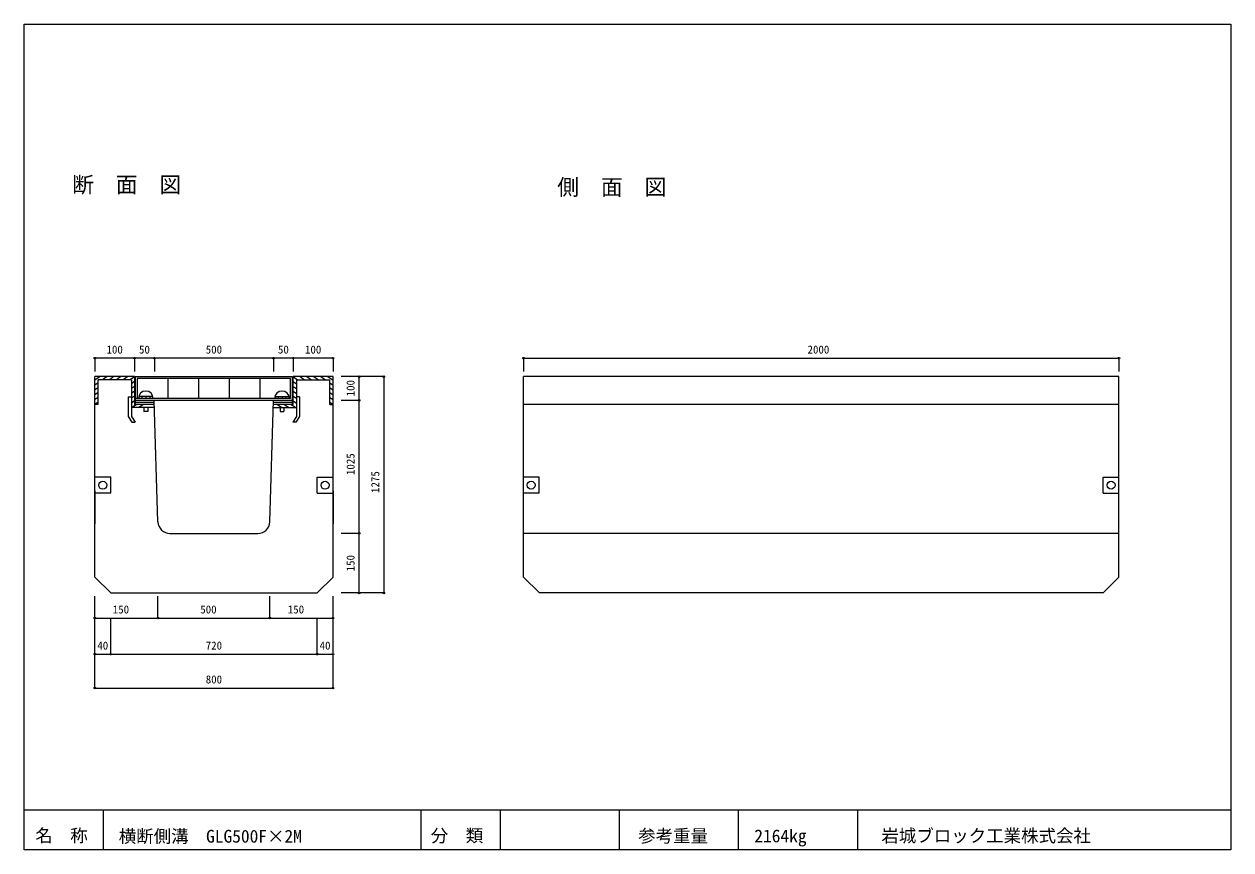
# Model space of a CAD drawing. Units: millimetres, scale not verified. Extents: x 1771 to 4811, y 1496 to 3576.
import ezdxf
from ezdxf.enums import TextEntityAlignment as Align

# ---------------------------------------------------------------- set-up
doc = ezdxf.new("R2010")
doc.units = ezdxf.units.MM
doc.header["$LTSCALE"] = 8
doc.header["$PDMODE"] = 32
doc.header["$PDSIZE"] = 4
doc.layers.add('_0-0_', color=7, linetype='Continuous', lineweight=18)
doc.styles.add('ＭＳ ゴシック', font='')
doc.styles.get('ＭＳ ゴシック').set_extended_font_data('MS Gothic')

msp = doc.modelspace()

# ---------------------------------------------------------------- linework, layer by layer
at = {"layer": '_0-0_'}
for p, q in [((1771.027, 1495.73), (1771.027, 3575.729)), ((1771.027, 3575.729), (4811.027, 3575.729)), ((4811.027, 3575.729), (4811.027, 1495.73)), ((2049.148, 2734.336), (1949.149, 2734.336)), ((1949.149, 2734.336), (1949.149, 2700.679)), ((2099.149, 2734.336), (2049.148, 2734.336)), ((2049.148, 2734.336), (2049.148, 2700.679)), ((2399.148, 2734.336), (2099.149, 2734.336)), ((2099.149, 2734.336), (2099.149, 2700.679)), ((2449.148, 2734.336), (2399.148, 2734.336)), ((2399.148, 2734.336), (2399.148, 2700.679)), ((2549.148, 2734.336), (2449.148, 2734.336)), ((2449.148, 2734.336), (2449.148, 2700.679)), ((2549.148, 2734.336), (2549.148, 2700.679)), ((3028.928, 2734.336), (4528.928, 2734.336)), ((3028.928, 2734.336), (3028.928, 2700.679)), ((4528.928, 2734.336), (4528.928, 2700.679)), ((2049.148, 2687.952), (1949.149, 2687.952)), ((1962.466, 2687.952), (1949.149, 2678.637)), ((1949.149, 2182.952), (1949.149, 2687.952)), ((2041.148, 2679.952), (1957.148, 2679.952)), ((1957.148, 2617.952), (1957.148, 2679.952)), ((1979.912, 2687.952), (1968.475, 2679.952)), ((1997.359, 2687.952), (1985.922, 2679.952)), ((2014.805, 2687.952), (2003.368, 2679.952)), ((2032.251, 2687.952), (2020.814, 2679.952)), ((2048.917, 2687.407), (2038.261, 2679.952)), ((2041.148, 2679.952), (2041.148, 2587.155)), ((2049.148, 2675.364), (2041.148, 2669.769)), ((2049.148, 2687.952), (2049.148, 2617.952)), ((2051.148, 2687.952), (2051.148, 2617.952)), ((2051.148, 2687.952), (2447.148, 2687.952)), ((2051.148, 2679.952), (2051.148, 2617.952)), ((2442.148, 2682.952), (2056.148, 2682.952)), ((2056.148, 2682.952), (2056.148, 2632.952)), ((2133.348, 2682.952), (2133.348, 2632.952)), ((2210.548, 2682.952), (2210.548, 2632.952)), ((2287.748, 2682.952), (2287.748, 2632.952)), ((2364.948, 2682.952), (2364.948, 2632.952)), ((2442.148, 2632.952), (2442.148, 2682.952)), ((2447.148, 2617.952), (2447.148, 2687.952)), ((2549.148, 2687.952), (2449.148, 2687.952)), ((2449.148, 2617.952), (2449.148, 2687.952)), ((2449.148, 2675.364), (2457.148, 2669.769)), ((2449.38, 2687.407), (2460.036, 2679.952)), ((2457.148, 2679.952), (2541.148, 2679.952)), ((2457.148, 2679.952), (2457.148, 2587.155)), ((2466.046, 2687.952), (2477.483, 2679.952)), ((2483.492, 2687.952), (2494.929, 2679.952)), ((2500.938, 2687.952), (2512.375, 2679.952)), ((2518.385, 2687.952), (2529.822, 2679.952)), ((2535.831, 2687.952), (2549.148, 2678.637)), ((2541.148, 2617.952), (2541.148, 2679.952)), ((2549.148, 2182.952), (2549.148, 2687.952)), ((2614.945, 2687.952), (2569.739, 2687.952)), ((2677.222, 2687.952), (2569.739, 2687.952)), ((2614.945, 2627.952), (2614.945, 2687.952)), ((2677.222, 2687.952), (2677.222, 2142.952)), ((3028.928, 2182.952), (3028.928, 2687.952)), ((4528.928, 2687.952), (3028.928, 2687.952)), ((4528.928, 2182.952), (4528.928, 2687.952)), ((1957.148, 2672.029), (1949.149, 2666.433)), ((1957.148, 2659.826), (1949.149, 2654.23)), ((1957.148, 2647.622), (1949.149, 2642.026)), ((2049.148, 2663.161), (2041.148, 2657.565)), ((2049.148, 2650.957), (2041.148, 2645.361)), ((2449.148, 2663.161), (2457.148, 2657.565)), ((2449.148, 2650.957), (2457.148, 2645.361)), ((2541.148, 2672.029), (2549.148, 2666.433)), ((2541.148, 2659.826), (2549.148, 2654.23)), ((2541.148, 2647.622), (2549.148, 2642.026)), ((1957.148, 2635.418), (1949.149, 2629.822)), ((1957.148, 2623.215), (1949.149, 2617.619)), ((1957.148, 2617.952), (1949.149, 2617.952)), ((2033.149, 2637.193), (2041.148, 2637.193)), ((2033.149, 2637.193), (2033.149, 2587.32)), ((2049.148, 2638.754), (2041.148, 2633.158)), ((2049.148, 2626.55), (2041.148, 2620.954)), ((2054.304, 2617.952), (2042.867, 2609.952)), ((2099.149, 2617.952), (2049.148, 2617.952)), ((2442.148, 2632.952), (2051.148, 2632.952)), ((2447.148, 2627.952), (2051.148, 2627.952)), ((2098.958, 2622.952), (2051.148, 2622.952)), ((2095.52, 2637.952), (2059.831, 2637.952)), ((2071.75, 2617.952), (2060.313, 2609.952)), ((2067.648, 2637.952), (2067.648, 2632.952)), ((2077.649, 2637.952), (2077.649, 2632.952)), ((2087.648, 2637.952), (2087.648, 2632.952)), ((2108.254, 2322.03), (2098.841, 2627.952)), ((2295.745, 2627.952), (2249.148, 2627.952)), ((2390.043, 2322.03), (2399.456, 2627.952)), ((2449.148, 2617.952), (2399.148, 2617.952)), ((2447.148, 2622.952), (2399.302, 2622.952)), ((2402.777, 2637.952), (2438.465, 2637.952)), ((2409.1, 2617.952), (2420.537, 2609.952)), ((2410.648, 2637.952), (2410.648, 2632.952)), ((2420.648, 2637.952), (2420.648, 2632.952)), ((2426.547, 2617.952), (2437.984, 2609.952)), ((2430.648, 2637.952), (2430.648, 2632.952)), ((2443.993, 2617.952), (2455.43, 2609.952)), ((2449.148, 2638.754), (2457.148, 2633.158)), ((2449.148, 2626.55), (2457.148, 2620.954)), ((2465.148, 2637.193), (2457.148, 2637.193)), ((2465.148, 2637.193), (2465.148, 2587.32)), ((2541.148, 2635.418), (2549.148, 2629.822)), ((2541.148, 2623.215), (2549.148, 2617.619)), ((2541.148, 2617.952), (2549.148, 2617.952)), ((2614.945, 2627.952), (2569.739, 2627.952)), ((2614.945, 2292.952), (2614.945, 2627.952)), ((4528.928, 2617.952), (3028.928, 2617.952)), ((2033.149, 2587.32), (2042.495, 2572.692)), ((2099.149, 2609.952), (2041.148, 2609.952)), ((2041.148, 2587.155), (2050.39, 2572.692)), ((2072.648, 2609.952), (2072.648, 2599.952)), ((2082.648, 2599.952), (2072.648, 2599.952)), ((2082.648, 2609.952), (2082.648, 2599.952)), ((2398.902, 2609.952), (2416.721, 2609.952)), ((2415.648, 2609.952), (2415.648, 2599.952)), ((2415.648, 2599.952), (2425.648, 2599.952)), ((2416.721, 2609.952), (2457.148, 2609.952)), ((2425.648, 2609.952), (2425.648, 2599.952)), ((2457.148, 2587.155), (2447.907, 2572.692)), ((2465.148, 2587.32), (2455.802, 2572.692)), ((2042.495, 2572.692), (2050.39, 2572.692)), ((2455.802, 2572.692), (2447.907, 2572.692)), ((1989.148, 2434.44), (1949.149, 2434.44)), ((1989.148, 2394.44), (1989.148, 2434.44)), ((2509.148, 2394.44), (2509.148, 2434.44)), ((2509.148, 2434.44), (2549.148, 2434.44)), ((3068.234, 2434.475), (3028.928, 2434.475)), ((3068.234, 2394.475), (3068.234, 2434.475)), ((4489.165, 2434.475), (4529.165, 2434.475)), ((4489.165, 2394.475), (4489.165, 2434.475)), ((1949.149, 2399.746), (1949.149, 2321.93)), ((1989.148, 2394.44), (1949.149, 2394.44)), ((2509.148, 2394.44), (2549.148, 2394.44)), ((2549.148, 2399.746), (2549.148, 2321.93)), ((3068.234, 2394.475), (3028.928, 2394.475)), ((4489.165, 2394.475), (4529.165, 2394.475)), ((1949.149, 2349.223), (1949.149, 2317.385)), ((2549.148, 2349.223), (2549.148, 2317.385)), ((2138.24, 2292.952), (2360.057, 2292.952)), ((2614.945, 2292.952), (2569.739, 2292.952)), ((2614.945, 2142.952), (2614.945, 2292.952)), ((4528.928, 2292.952), (3028.928, 2292.952)), ((1949.149, 2182.952), (1989.148, 2142.952)), ((2509.148, 2142.952), (2549.148, 2182.952)), ((3028.928, 2182.952), (3068.928, 2142.952)), ((4488.928, 2142.952), (4528.928, 2182.952)), ((1949.149, 1903.425), (1949.149, 2134.397)), ((1989.148, 2142.952), (2509.148, 2142.952)), ((2108.254, 2079.677), (2108.254, 2134.397)), ((2390.043, 2079.677), (2390.043, 2134.397)), ((2549.148, 1903.425), (2549.148, 2134.397)), ((2614.945, 2142.952), (2569.739, 2142.952)), ((2677.222, 2142.952), (2569.739, 2142.952)), ((4488.928, 2142.952), (3068.928, 2142.952)), ((1949.149, 1988.708), (1949.149, 2104.685)), ((1949.149, 2079.677), (1949.149, 2104.685)), ((2549.148, 1988.708), (2549.148, 2104.685)), ((2549.148, 2079.677), (2549.148, 2104.685)), ((1949.149, 2079.677), (2108.254, 2079.677)), ((1989.148, 1988.708), (1989.148, 2079.677)), ((2108.254, 2079.677), (2390.043, 2079.677)), ((2390.043, 2079.677), (2549.148, 2079.677)), ((2509.148, 1988.708), (2509.148, 2079.677)), ((1949.149, 1988.708), (1989.148, 1988.708)), ((1989.148, 1988.708), (2509.148, 1988.708)), ((2509.148, 1988.708), (2549.148, 1988.708)), ((1949.149, 1903.425), (2549.148, 1903.425)), ((4811.027, 1595.73), (1771.027, 1595.73)), ((1971.027, 1495.73), (1971.027, 1595.73)), ((2771.027, 1495.73), (2771.027, 1595.73)), ((2971.027, 1495.73), (2971.027, 1595.73)), ((3271.027, 1495.73), (3271.027, 1595.73)), ((3571.027, 1495.73), (3571.027, 1595.73)), ((3871.027, 1495.73), (3871.027, 1595.73)), ((4811.027, 1495.73), (1771.027, 1495.73))]:
    msp.add_line(p, q, dxfattribs=at)
for centre in [(1969.174, 2414.305), (2529.123, 2414.305), (3048.259, 2414.34), (4509.14, 2414.34)]:
    msp.add_circle(centre, 10.001, dxfattribs=at)
for centre, radius, start, end in [((2077.676, 2632.887), 18.549, 0.2029, 179.79708), ((2420.621, 2632.887), 18.549, 0.2029, 179.79708), ((2138.24, 2322.952), 30, 181.76239, 270), ((2360.057, 2322.952), 30, 270, 358.23759)]:
    msp.add_arc(centre, radius, start, end, dxfattribs=at)
for p in [(1949.149, 2734.336), (2049.148, 2734.336), (2099.149, 2734.336), (2399.148, 2734.336), (2449.148, 2734.336), (2549.148, 2734.336), (3028.928, 2734.336), (4528.928, 2734.336), (2614.945, 2687.952), (2677.222, 2687.952), (2614.945, 2627.952), (2614.945, 2292.952), (2614.945, 2142.952), (2677.222, 2142.952), (1949.149, 2079.677), (2108.254, 2079.677), (2390.043, 2079.677), (2549.148, 2079.677), (1949.149, 1988.708), (1989.148, 1988.708), (2509.148, 1988.708), (2549.148, 1988.708), (1949.149, 1903.425), (2549.148, 1903.425)]:
    msp.add_point(p, dxfattribs=at)

# ---------------------------------------------------------------- texts
at = {"layer": '_0-0_', "style": 'ＭＳ ゴシック'}
for s, height, p in [('断  面  図', 40.32, (1891.937, 3139.043)), ('側\u3000面\u3000図', 40.32, (3114.029, 3132.921)), ('100', 20.16, (1978.523, 2739.836)), ('50', 20.16, (2060.399, 2739.836)), ('500', 20.16, (2228.524, 2739.836)), ('50', 20.16, (2410.398, 2739.836)), ('100', 20.16, (2478.523, 2739.836)), ('2000', 20.16, (3744.553, 2739.836)), ('150', 20.16, (1994.326, 2085.177)), ('500', 20.16, (2214.773, 2085.177)), ('150', 20.16, (2435.221, 2085.177)), ('40', 20.16, (1955.398, 1994.208)), ('720', 20.16, (2228.523, 1994.208)), ('40', 20.16, (2515.398, 1994.208)), ('800', 20.16, (2228.523, 1908.925)), ('名\u3000称', 32.26, (1799.205, 1505.915)), ('横断側溝\u3000GLG500F×2M', 32.26, (2009.354, 1504.246)), ('分\u3000類', 32.26, (2795.437, 1505.787)), ('参考重量', 32.26, (3317.901, 1505.1)), ('岩城ブロック工業株式会社', 32.26, (3930.516, 1505.535)), ('2164㎏', 32.26, (3610.502, 1505.1))]:
    msp.add_text(s, height=height, dxfattribs=at).set_placement(p, align=Align.BOTTOM_LEFT)
for s, p in [('100', (2609.445, 2638.164)), ('1025', (2609.445, 2439.827)), ('1275', (2671.722, 2394.827)), ('150', (2609.445, 2197.327))]:
    msp.add_text(s, height=20.16, rotation=90, dxfattribs=at).set_placement(p, align=Align.BOTTOM_LEFT)

doc.saveas('drawing.dxf')
